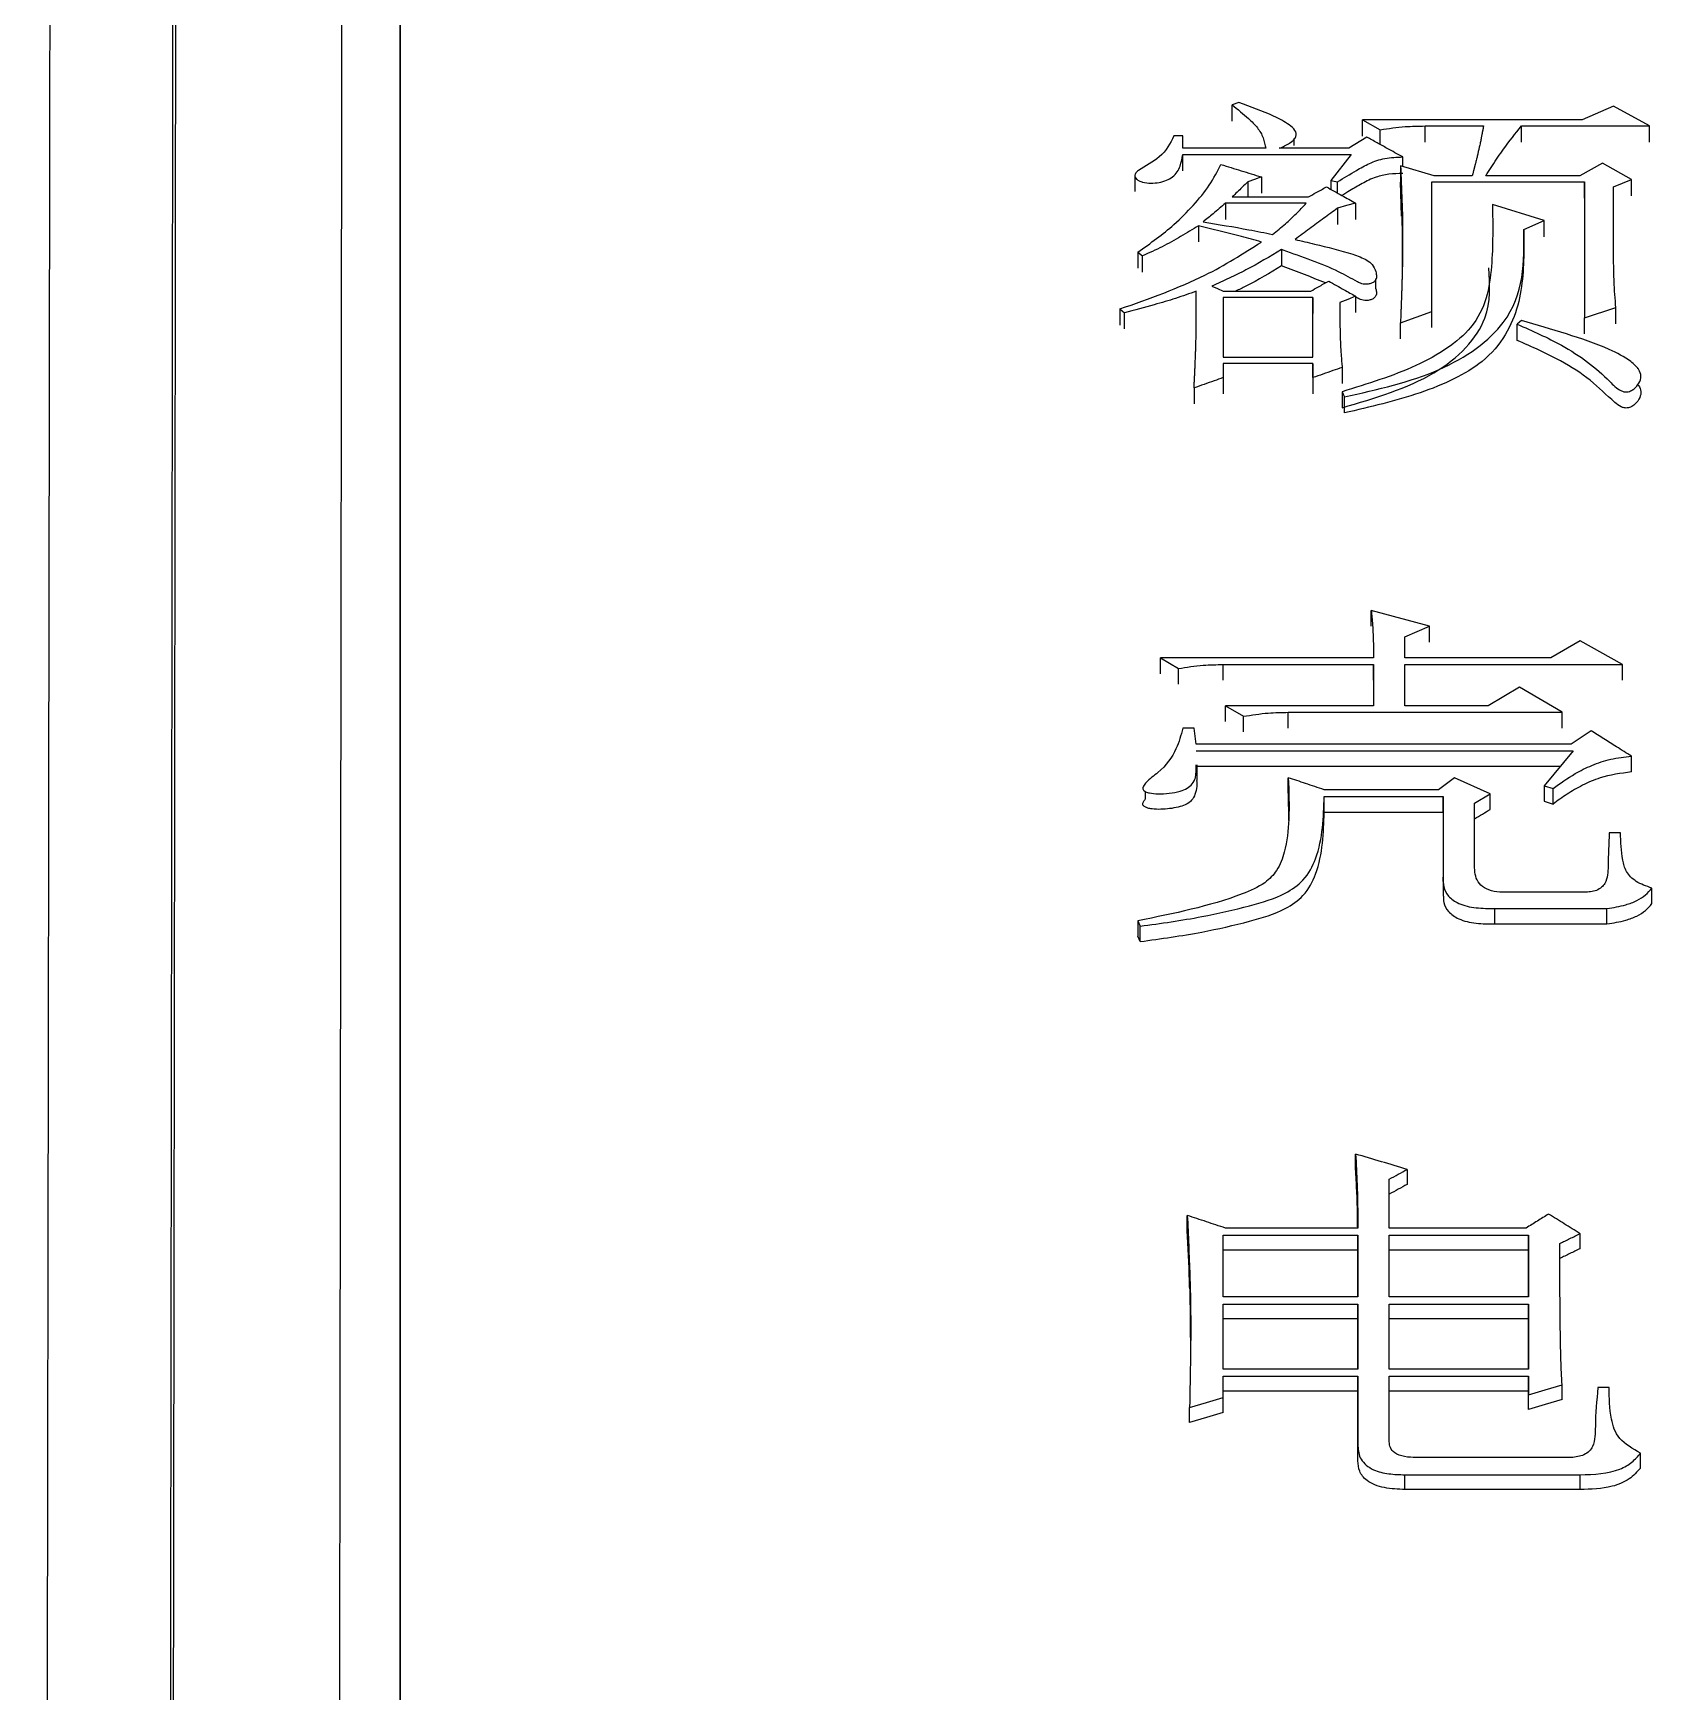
# Model space of a CAD drawing. Header units: millimetres. Extents: x 2278 to 4715, y 679 to 2402.
# Drawn here: x 2821.22 to 2829.02, y 2139.98 to 2147.98 of the extents above; entities that cross this region are included whole.
import ezdxf

# ---------------------------------------------------------------- set-up
doc = ezdxf.new("R2010")
doc.units = ezdxf.units.MM

msp = doc.modelspace()

# ---------------------------------------------------------------- linework, layer by layer
at = {"color": 7, "linetype": 'Continuous', "lineweight": 25}
for p, q in [((2827.0315, 2147.6483), (2826.9991, 2147.6364)), ((2826.9991, 2147.5576), (2826.9991, 2147.6364)), ((2828.838, 2147.6305), (2828.6866, 2147.5649)), ((2829.0111, 2147.535), (2828.838, 2147.6305)), ((2827.2975, 2147.5177), (2827.2975, 2147.5196)), ((2827.6265, 2147.5649), (2827.713, 2147.5171)), ((2828.6866, 2147.5649), (2827.6265, 2147.5649)), ((2827.6265, 2147.4861), (2827.6265, 2147.5649)), ((2827.713, 2147.4454), (2827.713, 2147.5171)), ((2827.9293, 2147.5351), (2828.2106, 2147.5351)), ((2827.9293, 2147.4563), (2827.9293, 2147.5351)), ((2828.3945, 2147.5351), (2829.0111, 2147.535)), ((2829.0111, 2147.4563), (2829.0111, 2147.535)), ((2826.7611, 2147.4873), (2826.7178, 2147.4873)), ((2826.7611, 2147.4274), (2826.7611, 2147.4873)), ((2827.2975, 2147.4404), (2827.2975, 2147.4753)), ((2827.6481, 2147.4813), (2827.5616, 2147.4274)), ((2827.1613, 2147.4274), (2826.7611, 2147.4274)), ((2826.7611, 2147.3189), (2826.7611, 2147.3975)), ((2827.5616, 2147.4274), (2827.2262, 2147.4274)), ((2827.5724, 2147.3975), (2827.475, 2147.2714)), ((2827.8212, 2147.3403), (2827.8212, 2147.3855)), ((2828.7839, 2147.3555), (2828.6757, 2147.2954)), ((2828.9245, 2147.2774), (2828.7839, 2147.3555)), ((2826.5301, 2147.2976), (2826.5301, 2147.2186)), ((2827.1397, 2147.2894), (2827.1397, 2147.211)), ((2827.475, 2147.2714), (2827.475, 2147.2293)), ((2827.475, 2147.2714), (2827.5075, 2147.2654)), ((2827.8104, 2147.3435), (2827.8104, 2147.2645)), ((2827.9726, 2147.2954), (2827.8104, 2147.3435)), ((2828.1565, 2147.2954), (2827.9726, 2147.2954)), ((2828.6757, 2147.2954), (2828.2214, 2147.2954)), ((2828.838, 2147.2413), (2828.9245, 2147.2774)), ((2828.9245, 2147.1989), (2828.9245, 2147.2774)), ((2826.9991, 2147.1931), (2827.3668, 2147.1931)), ((2827.0748, 2147.2654), (2827.0748, 2147.1931)), ((2827.8157, 2147.0996), (2827.8104, 2147.2645)), ((2827.9618, 2147.2654), (2828.6974, 2147.2654)), ((2827.9618, 2146.6406), (2827.9618, 2147.2654)), ((2828.6974, 2147.2654), (2828.6974, 2146.61)), ((2828.6974, 2147.1869), (2828.6974, 2147.2654)), ((2828.838, 2146.8723), (2828.838, 2147.2413)), ((2827.356, 2147.163), (2826.9666, 2147.163)), ((2826.9666, 2147.163), (2826.9666, 2147.0847)), ((2827.5075, 2147.1388), (2827.5075, 2147.0605)), ((2827.594, 2147.163), (2827.594, 2147.0847)), ((2828.5027, 2147.0784), (2828.2539, 2147.1569)), ((2826.8368, 2147.0542), (2826.8368, 2146.9761)), ((2828.4053, 2147.0361), (2828.5027, 2147.0784)), ((2828.4053, 2147.0361), (2828.4053, 2146.9579)), ((2828.5027, 2147.0002), (2828.5027, 2147.0784)), ((2826.5447, 2146.927), (2826.5664, 2146.9088)), ((2826.5664, 2146.8308), (2826.5664, 2146.9088)), ((2827.6923, 2146.7498), (2827.6923, 2146.7977)), ((2826.9558, 2146.7383), (2827.3777, 2146.7383)), ((2827.594, 2146.7139), (2827.594, 2146.6361)), ((2826.4582, 2146.6529), (2826.4798, 2146.6345)), ((2826.4582, 2146.6529), (2826.4582, 2146.5748)), ((2826.4798, 2146.5568), (2826.4798, 2146.6345)), ((2826.826, 2146.647), (2826.826, 2146.6601)), ((2826.9558, 2146.7078), (2826.9558, 2146.4198)), ((2827.3885, 2146.7078), (2826.9558, 2146.7078)), ((2827.3885, 2146.4198), (2827.3885, 2146.7078)), ((2827.3885, 2146.7078), (2827.3885, 2146.63)), ((2827.3885, 2146.4198), (2827.3885, 2146.6296)), ((2827.8104, 2146.5855), (2827.9618, 2146.6406)), ((2827.9618, 2146.5629), (2827.9618, 2146.6406)), ((2828.6974, 2146.61), (2828.8488, 2146.6589)), ((2828.8488, 2146.5812), (2828.8488, 2146.6589)), ((2827.8104, 2146.5079), (2827.8104, 2146.5855)), ((2828.3728, 2146.5013), (2828.3728, 2146.5793)), ((2828.6974, 2146.5323), (2828.6974, 2146.61)), ((2826.9558, 2146.4198), (2827.3885, 2146.4198)), ((2827.3885, 2146.389), (2826.9558, 2146.389)), ((2826.9558, 2146.389), (2826.9558, 2146.3213)), ((2826.9558, 2146.3213), (2826.9558, 2146.2439)), ((2827.3885, 2146.3213), (2827.3885, 2146.389)), ((2827.3885, 2146.389), (2827.3885, 2146.3116)), ((2827.3885, 2146.3213), (2827.3885, 2146.2439)), ((2827.5291, 2146.3706), (2827.5291, 2146.2932)), ((2828.9548, 2146.3639), (2828.9548, 2146.3661)), ((2826.8152, 2146.2719), (2826.8152, 2146.1946)), ((2827.5399, 2146.1514), (2827.5399, 2146.2286)), ((2827.951, 2145.1221), (2827.6697, 2145.1983)), ((2827.6697, 2145.1222), (2827.6697, 2145.1983)), ((2827.832, 2145.0713), (2827.951, 2145.1221)), ((2827.951, 2145.0461), (2827.951, 2145.1221)), ((2827.832, 2144.9695), (2827.832, 2145.0713)), ((2828.6758, 2145.0522), (2828.5351, 2144.9695)), ((2828.8813, 2144.9376), (2828.6758, 2145.0522)), ((2826.6529, 2144.9695), (2826.7395, 2144.9185)), ((2827.6806, 2144.9695), (2826.6529, 2144.9695)), ((2828.5351, 2144.9695), (2827.832, 2144.9695)), ((2826.7395, 2144.8427), (2826.7395, 2144.9185)), ((2826.9558, 2144.9376), (2827.6806, 2144.9376)), ((2826.9558, 2144.8617), (2826.9558, 2144.9376)), ((2827.6806, 2144.9376), (2827.6806, 2144.7394)), ((2827.6806, 2144.8618), (2827.6806, 2144.9376)), ((2827.832, 2144.9376), (2828.8813, 2144.9376)), ((2827.832, 2144.7394), (2827.832, 2144.9376)), ((2828.8813, 2144.8618), (2828.8813, 2144.9376)), ((2828.3837, 2144.829), (2828.2323, 2144.7394)), ((2828.5892, 2144.7074), (2828.3837, 2144.829)), ((2826.9666, 2144.7394), (2827.0532, 2144.6882)), ((2827.6806, 2144.7394), (2826.9666, 2144.7394)), ((2828.2323, 2144.7394), (2827.832, 2144.7394)), ((2826.8152, 2144.6304), (2826.7611, 2144.6304)), ((2826.826, 2144.5533), (2826.8152, 2144.6304)), ((2827.0532, 2144.6126), (2827.0532, 2144.6882)), ((2827.2695, 2144.6318), (2827.2695, 2144.7074)), ((2827.2695, 2144.7074), (2828.5892, 2144.7074)), ((2828.5892, 2144.6318), (2828.5892, 2144.7074)), ((2828.6325, 2144.5532), (2826.826, 2144.5533)), ((2828.7298, 2144.6175), (2828.6325, 2144.5532)), ((2826.826, 2144.5211), (2828.6433, 2144.5211)), ((2828.6433, 2144.5211), (2828.5027, 2144.3533)), ((2828.9246, 2144.42), (2828.9246, 2144.4953)), ((2828.5801, 2144.4457), (2826.826, 2144.4457)), ((2826.8306, 2144.378), (2826.8306, 2144.4537)), ((2827.2695, 2144.3169), (2827.2695, 2144.3921)), ((2828.07, 2144.3921), (2827.9943, 2144.3339)), ((2828.2431, 2144.3145), (2828.07, 2144.3921)), ((2826.5792, 2144.3637), (2826.5792, 2144.3621)), ((2826.5792, 2144.3262), (2826.5792, 2144.2881)), ((2827.2695, 2144.3169), (2827.2709, 2144.1856)), ((2827.9943, 2144.3339), (2827.4426, 2144.3339)), ((2828.1673, 2144.2692), (2828.2431, 2144.3145)), ((2828.2431, 2144.2395), (2828.2431, 2144.3145)), ((2828.5027, 2144.3533), (2828.546, 2144.3404)), ((2828.5027, 2144.3533), (2828.5027, 2144.2782)), ((2828.546, 2144.2653), (2828.546, 2144.3404)), ((2827.4426, 2144.2266), (2827.4426, 2144.3016)), ((2827.4426, 2144.3016), (2828.0159, 2144.3016)), ((2827.4432, 2144.1966), (2827.4432, 2144.2722)), ((2828.0159, 2144.3016), (2828.0159, 2143.9117)), ((2828.0159, 2144.2265), (2828.0159, 2144.3016)), ((2828.1674, 2143.9573), (2828.1673, 2144.2692)), ((2828.5027, 2144.2782), (2828.546, 2144.2653)), ((2827.4426, 2144.2266), (2828.0159, 2144.2265)), ((2828.0159, 2144.2265), (2828.0159, 2143.8371)), ((2828.8705, 2144.1265), (2828.8164, 2144.1265)), ((2828.0159, 2143.8917), (2828.0159, 2143.9117)), ((2828.0159, 2143.8947), (2828.0159, 2143.8201)), ((2828.6974, 2143.8398), (2828.3296, 2143.8398)), ((2829.0219, 2143.785), (2829.0219, 2143.8594)), ((2828.2647, 2143.7613), (2828.8056, 2143.7613)), ((2828.2647, 2143.687), (2828.2647, 2143.7613)), ((2828.8056, 2143.687), (2828.8056, 2143.7613)), ((2826.5448, 2143.7024), (2826.5556, 2143.6762)), ((2826.5556, 2143.6019), (2826.5556, 2143.6762)), ((2828.2647, 2143.687), (2828.8056, 2143.687)), ((2826.5556, 2143.6019), (2826.5448, 2143.6281)), ((2827.594, 2142.5044), (2827.594, 2142.5772)), ((2827.8428, 2142.5034), (2827.8428, 2142.4307)), ((2827.7563, 2142.2203), (2827.7563, 2142.4563)), ((2826.7828, 2142.2086), (2826.7828, 2142.2811)), ((2826.9558, 2142.1865), (2827.6049, 2142.1865)), ((2826.9558, 2141.888), (2826.9558, 2142.1865)), ((2827.6049, 2142.2203), (2826.9666, 2142.2203)), ((2827.6049, 2142.1865), (2827.6049, 2141.888)), ((2827.6049, 2142.1141), (2827.6049, 2142.1865)), ((2828.4162, 2142.2203), (2827.7563, 2142.2203)), ((2827.7563, 2142.1864), (2828.427, 2142.1864)), ((2827.7563, 2141.888), (2827.7563, 2142.1864)), ((2828.427, 2142.1864), (2828.427, 2141.888)), ((2828.427, 2142.1141), (2828.427, 2142.1864)), ((2828.6758, 2142.1209), (2828.6758, 2142.1932)), ((2827.6049, 2142.1141), (2826.9558, 2142.1142)), ((2827.6049, 2141.888), (2827.6049, 2142.1141)), ((2828.427, 2142.1141), (2827.7563, 2142.1141)), ((2828.427, 2141.888), (2828.427, 2142.1141)), ((2826.7945, 2141.9293), (2826.7983, 2141.6115)), ((2827.6049, 2141.888), (2826.9558, 2141.888)), ((2826.9558, 2141.8539), (2827.6049, 2141.8539)), ((2826.9558, 2141.5398), (2826.9558, 2141.8539)), ((2827.6049, 2141.8539), (2827.6049, 2141.5398)), ((2827.6049, 2141.7821), (2827.6049, 2141.8539)), ((2828.427, 2141.888), (2827.7563, 2141.888)), ((2827.7563, 2141.8539), (2828.427, 2141.8539)), ((2827.7563, 2141.5398), (2827.7563, 2141.8539)), ((2828.427, 2141.8539), (2828.427, 2141.5398)), ((2828.427, 2141.7821), (2828.427, 2141.8539)), ((2827.6049, 2141.7821), (2826.9558, 2141.7821)), ((2827.6049, 2141.5398), (2827.6049, 2141.7821)), ((2828.427, 2141.7821), (2827.7563, 2141.7821)), ((2828.427, 2141.5398), (2828.427, 2141.7821)), ((2827.6049, 2141.5398), (2826.9558, 2141.5398)), ((2828.427, 2141.5398), (2827.7563, 2141.5398)), ((2826.9558, 2141.5056), (2827.6049, 2141.5056)), ((2826.9558, 2141.4027), (2826.9558, 2141.5056)), ((2827.6049, 2141.4341), (2826.9558, 2141.4341)), ((2827.6049, 2141.5056), (2827.6049, 2141.1687)), ((2827.6049, 2141.4341), (2827.6049, 2141.5056)), ((2827.6049, 2141.0977), (2827.6049, 2141.4341)), ((2827.7563, 2141.5056), (2828.427, 2141.5055)), ((2827.7563, 2141.1893), (2827.7563, 2141.5056)), ((2828.427, 2141.4341), (2827.7563, 2141.4341)), ((2828.427, 2141.5055), (2828.427, 2141.4164)), ((2828.427, 2141.4341), (2828.427, 2141.5055)), ((2828.427, 2141.3451), (2828.427, 2141.4341)), ((2828.5892, 2141.393), (2828.5892, 2141.4644)), ((2828.8164, 2141.4507), (2828.7623, 2141.4507)), ((2826.7936, 2141.2833), (2826.7936, 2141.3546)), ((2826.9558, 2141.3314), (2826.9558, 2141.4027)), ((2828.427, 2141.3451), (2828.427, 2141.4164)), ((2827.6049, 2141.0977), (2827.6049, 2141.1687)), ((2828.6327, 2141.1135), (2827.8861, 2141.1135)), ((2828.9679, 2141.0632), (2828.9679, 2141.1342)), ((2827.832, 2140.9597), (2827.832, 2141.0305)), ((2827.832, 2141.0305), (2828.6758, 2141.0305)), ((2828.6758, 2140.9597), (2828.6758, 2141.0305)), ((2828.6758, 2140.9597), (2827.832, 2140.9597))]:
    msp.add_line(p, q, dxfattribs=at)
at = {"color": 7, "linetype": 'Continuous', "lineweight": 25, "flags": 128}
for points in [[(2828.3945, 2147.4563), (2828.3945, 2147.4834), (2828.3945, 2147.5092), (2828.3945, 2147.5351)], [(2826.7611, 2147.3975), (2827.1667, 2147.3975), (2827.5724, 2147.3975)], [(2827.1397, 2147.2894), (2827.1072, 2147.2774), (2827.0748, 2147.2654)], [(2827.594, 2147.163), (2827.5507, 2147.1509), (2827.5075, 2147.1388)], [(2826.5447, 2146.927), (2826.5447, 2146.8984), (2826.5447, 2146.8735), (2826.5447, 2146.849)], [(2827.2371, 2146.9392), (2827.2371, 2146.9162), (2827.2371, 2146.8933), (2827.2371, 2146.8607)], [(2826.9017, 2146.7627), (2826.9287, 2146.7505), (2826.9558, 2146.7383)], [(2827.594, 2146.7139), (2827.5562, 2146.6987), (2827.5183, 2146.6834)], [(2828.3944, 2146.5977), (2828.3836, 2146.5885), (2828.3728, 2146.5794)], [(2827.5291, 2146.2534), (2827.5291, 2146.2218), (2827.5291, 2146.1988), (2827.5291, 2146.1761)], [(2826.6529, 2144.8936), (2826.6529, 2144.9125), (2826.6529, 2144.9315), (2826.6529, 2144.9695)], [(2826.9666, 2144.6639), (2826.9666, 2144.6827), (2826.9666, 2144.7016), (2826.9666, 2144.7394)], [(2826.5448, 2143.7024), (2826.5448, 2143.6718), (2826.5448, 2143.6499), (2826.5448, 2143.6281)], [(2828.427, 2141.4164), (2828.5081, 2141.4404), (2828.5892, 2141.4644)], [(2826.7936, 2141.3546), (2826.8747, 2141.3786), (2826.9558, 2141.4027)], [(2828.5892, 2141.393), (2828.5081, 2141.3691), (2828.427, 2141.3451)], [(2826.9558, 2141.3314), (2826.8747, 2141.3074), (2826.7936, 2141.2833)]]:
    msp.add_lwpolyline(points, dxfattribs=at)
at = {"color": 7, "linetype": 'Continuous', "lineweight": 25}
for points, knots in [([(2822.9873, 2162.4593), (2822.9874, 2162.3552), (2822.9874, 2161.8345), (2822.9875, 2160.4676), (2822.9875, 2158.3077), (2822.9876, 2155.6893), (2822.9876, 2153.2267), (2822.9877, 2149.7189), (2822.9877, 2146.576), (2822.9877, 2142.2609), (2822.9878, 2137.5738), (2822.9878, 2132.4416), (2822.9878, 2127.0181), (2822.9879, 2122.4594), (2822.988, 2116.5369), (2822.988, 2111.6311), (2822.9881, 2104.9522), (2822.9882, 2100.6594), (2822.9883, 2097.6583)], [0, 0, 0, 0, 0.020124, 0.100733, 0.181328, 0.221587, 0.302184, 0.342442, 0.423039, 0.463298, 0.543894, 0.624491, 0.664749, 0.745346, 0.785604, 0.8662, 0.906458, 1, 1, 1, 1]), ([(2822.9878, 2131.3693), (2822.9878, 2132.554), (2822.9878, 2134.8075), (2822.9877, 2138.8478), (2822.9877, 2142.5553), (2822.9877, 2146.79), (2822.9876, 2149.8639), (2822.9876, 2153.2761), (2822.9875, 2156.2536), (2822.9875, 2158.597), (2822.9874, 2160.5374), (2822.9874, 2161.2712), (2822.9873, 2161.768)], [0, 0, 0, 0, 0.072858, 0.13859, 0.270184, 0.335916, 0.467513, 0.533245, 0.664841, 0.796434, 0.862166, 1, 1, 1, 1]), ([(2821.3187, 2161.5112), (2821.3188, 2161.5395), (2821.3191, 2161.628), (2821.3178, 2160.6417), (2821.3149, 2158.6288), (2821.3102, 2155.5661), (2821.305, 2152.1778), (2821.2999, 2148.8404), (2821.2953, 2145.7708), (2821.2897, 2142.1274), (2821.2832, 2137.8566), (2821.2759, 2133.2109), (2821.2682, 2128.2641), (2821.26, 2123.0938), (2821.251, 2117.4094), (2821.2411, 2111.2124), (2821.2304, 2104.5286), (2821.2229, 2099.8379), (2821.219, 2097.4438)], [0, 0, 0, 0, 0.039342, 0.122943, 0.206183, 0.289063, 0.371582, 0.416612, 0.465601, 0.518547, 0.575452, 0.636313, 0.690059, 0.746552, 0.805793, 0.867782, 0.932518, 1, 1, 1, 1]), ([(2821.824, 2097.3083), (2821.8286, 2100.6075), (2821.8377, 2107.206), (2821.8506, 2116.6361), (2821.8627, 2125.5167), (2821.8736, 2133.6743), (2821.8834, 2140.9748), (2821.8917, 2147.292), (2821.8984, 2152.5163), (2821.9034, 2156.5645), (2821.9062, 2158.9684), (2821.9076, 2160.2819), (2821.9078, 2160.6034), (2821.9079, 2160.7642)], [0, 0, 0, 0, 0.0981345, 0.196269, 0.2944034, 0.3925379, 0.4906723, 0.5888066, 0.686941, 0.7850753, 0.8832097, 0.9416048, 1, 1, 1, 1]), ([(2821.838, 2097.2596), (2821.8413, 2099.6452), (2821.8478, 2104.3518), (2821.857, 2111.1011), (2821.8657, 2117.4437), (2821.8737, 2123.3388), (2821.8811, 2128.7694), (2821.8888, 2134.5024), (2821.8964, 2140.2711), (2821.9037, 2145.7514), (2821.9094, 2150.2185), (2821.9139, 2153.7413), (2821.9172, 2156.4044), (2821.9194, 2158.3037), (2821.9207, 2159.5347), (2821.9212, 2160.0495), (2821.9212, 2160.1994), (2821.9212, 2160.2242)], [0, 0, 0, 0, 0.07139, 0.140843, 0.208359, 0.273937, 0.337578, 0.399281, 0.488173, 0.572709, 0.652888, 0.72871, 0.800173, 0.867277, 0.930021, 0.988406, 1, 1, 1, 1]), ([(2822.7193, 2159.4412), (2822.7193, 2159.3483), (2822.7192, 2159.1784), (2822.7188, 2158.7308), (2822.7182, 2158.1903), (2822.7175, 2157.5144), (2822.7166, 2156.7068), (2822.7155, 2155.7668), (2822.7142, 2154.6952), (2822.7121, 2152.9857), (2822.7087, 2150.2995), (2822.7035, 2146.1497), (2822.6968, 2140.9334), (2822.6895, 2135.3265), (2822.6819, 2129.6493), (2822.6744, 2124.1822), (2822.6662, 2118.1693), (2822.6572, 2111.6217), (2822.6474, 2104.5789), (2822.6406, 2099.6365), (2822.6371, 2097.1225)], [0, 0, 0, 0, 0.037781, 0.069081, 0.100468, 0.131943, 0.163506, 0.195157, 0.226895, 0.258722, 0.330934, 0.408983, 0.49287, 0.582593, 0.645672, 0.711347, 0.779618, 0.850484, 0.923944, 1, 1, 1, 1]), ([(2826.9991, 2147.6364), (2827.0256, 2147.6149), (2827.069, 2147.5794), (2827.1236, 2147.5275), (2827.1505, 2147.4782), (2827.1577, 2147.4443), (2827.1613, 2147.4274)], [0, 0, 0, 0, 0.34464, 0.565757, 0.783533, 1, 1, 1, 1]), ([(2827.2262, 2147.4274), (2827.2436, 2147.435), (2827.2776, 2147.4498), (2827.3121, 2147.4811), (2827.305, 2147.5156), (2827.2645, 2147.5491), (2827.1757, 2147.5965), (2827.0888, 2147.6277), (2827.0315, 2147.6483)], [0, 0, 0, 0, 0.121652, 0.238643, 0.329835, 0.425879, 0.621221, 1, 1, 1, 1]), ([(2827.713, 2147.5171), (2827.7528, 2147.5231), (2827.8239, 2147.5337), (2827.8971, 2147.5346), (2827.9293, 2147.5351)], [0, 0, 0, 0, 0.558835, 1, 1, 1, 1]), ([(2828.2106, 2147.5351), (2828.2103, 2147.5333), (2828.2096, 2147.5298), (2828.2088, 2147.5254), (2828.208, 2147.521), (2828.2073, 2147.5175), (2828.2067, 2147.514), (2828.206, 2147.5105), (2828.2053, 2147.507), (2828.2045, 2147.5026), (2828.2038, 2147.4991), (2828.203, 2147.4947), (2828.2021, 2147.4903), (2828.2011, 2147.4851), (2828.2001, 2147.4798), (2828.199, 2147.4745), (2828.198, 2147.4693), (2828.1959, 2147.4588), (2828.1911, 2147.4359), (2828.1859, 2147.4132), (2828.1818, 2147.3956), (2828.1801, 2147.3886), (2828.1784, 2147.3816), (2828.1762, 2147.3728), (2828.1745, 2147.3658), (2828.1728, 2147.3588), (2828.1714, 2147.3536), (2828.1703, 2147.3492), (2828.1692, 2147.3448), (2828.1683, 2147.3413), (2828.1674, 2147.3378), (2828.1665, 2147.3343), (2828.1656, 2147.3308), (2828.1645, 2147.3264), (2828.1636, 2147.3229), (2828.1625, 2147.3185), (2828.1616, 2147.315), (2828.1607, 2147.3115), (2828.1598, 2147.308), (2828.1589, 2147.3045), (2828.1577, 2147.3), (2828.157, 2147.2973), (2828.1565, 2147.2954)], [0, 0, 0, 0, 0.0219516, 0.0439031, 0.0548788, 0.0768302, 0.0878059, 0.0987817, 0.1207331, 0.1317088, 0.1536602, 0.164636, 0.1865874, 0.2085388, 0.2304903, 0.2524417, 0.2743931, 0.2963446, 0.3841508, 0.5597666, 0.581718, 0.6036694, 0.6475723, 0.6695238, 0.7134267, 0.7353781, 0.7573295, 0.779281, 0.7902567, 0.8122081, 0.8231838, 0.8341595, 0.856111, 0.8670867, 0.8890381, 0.9000138, 0.9219653, 0.932941, 0.9439167, 0.9658681, 0.9768438, 1, 1, 1, 1]), ([(2828.2214, 2147.2954), (2828.2386, 2147.3219), (2828.258, 2147.3516), (2828.2868, 2147.3944), (2828.3238, 2147.4488), (2828.3643, 2147.4983), (2828.3945, 2147.5351)], [0, 0, 0, 0, 0.3251759, 0.3658227, 0.5284141, 1, 1, 1, 1]), ([(2826.7178, 2147.4873), (2826.7, 2147.4509), (2826.6679, 2147.3852), (2826.5715, 2147.3402), (2826.53, 2147.3067), (2826.5292, 2147.2908), (2826.5375, 2147.2787), (2826.5501, 2147.2697), (2826.5733, 2147.2617), (2826.607, 2147.2581), (2826.647, 2147.2616), (2826.6828, 2147.2722), (2826.726, 2147.2959), (2826.7514, 2147.3413), (2826.7578, 2147.3788), (2826.7611, 2147.3975)], [0, 0, 0, 0, 0.230957, 0.41792, 0.453924, 0.487897, 0.511171, 0.535166, 0.56028, 0.61217, 0.662892, 0.713404, 0.762519, 0.88154, 1, 1, 1, 1]), ([(2827.8212, 2147.3855), (2827.7962, 2147.3993), (2827.7549, 2147.4222), (2827.6972, 2147.4541), (2827.6645, 2147.4722), (2827.6481, 2147.4813)], [0, 0, 0, 0, 0.432628, 0.7163138, 1, 1, 1, 1]), ([(2826.5447, 2146.927), (2826.6053, 2146.97), (2826.7045, 2147.0406), (2826.8125, 2147.1514), (2826.8928, 2147.2475), (2826.9276, 2147.3156), (2826.945, 2147.3495)], [0, 0, 0, 0, 0.34436, 0.564684, 0.783385, 1, 1, 1, 1]), ([(2826.945, 2147.3495), (2826.9774, 2147.3395), (2827.0423, 2147.3195), (2827.1072, 2147.2994), (2827.1397, 2147.2894)], [0, 0, 0, 0, 0.5, 1, 1, 1, 1]), ([(2827.5075, 2147.2654), (2827.5374, 2147.284), (2827.5867, 2147.3147), (2827.6587, 2147.3558), (2827.7345, 2147.3821), (2827.792, 2147.3843), (2827.8212, 2147.3855)], [0, 0, 0, 0, 0.334385, 0.552202, 0.773272, 1, 1, 1, 1]), ([(2827.8212, 2147.3064), (2827.7988, 2147.3056), (2827.7544, 2147.3041), (2827.685, 2147.2887), (2827.6253, 2147.2576), (2827.5721, 2147.2271), (2827.5407, 2147.2073), (2827.5284, 2147.1995)], [0, 0, 0, 0, 0.1903016, 0.3781509, 0.6155761, 0.850553, 1, 1, 1, 1]), ([(2827.8104, 2147.3435), (2827.8129, 2147.2872), (2827.8181, 2147.1747), (2827.8209, 2147.0473), (2827.8208, 2146.9746), (2827.8207, 2146.9569), (2827.8207, 2146.9515), (2827.8206, 2146.9462), (2827.8206, 2146.9409), (2827.8206, 2146.9356), (2827.8205, 2146.9285), (2827.8204, 2146.9214), (2827.8203, 2146.9143), (2827.8202, 2146.9089), (2827.8202, 2146.9036), (2827.8201, 2146.8983), (2827.82, 2146.8929), (2827.8199, 2146.8876), (2827.8198, 2146.8805), (2827.8196, 2146.8734), (2827.8195, 2146.8663), (2827.8194, 2146.8609), (2827.8193, 2146.8556), (2827.8192, 2146.8502), (2827.819, 2146.8449), (2827.8189, 2146.8396), (2827.8188, 2146.8342), (2827.8186, 2146.8289), (2827.8185, 2146.8218), (2827.8183, 2146.8146), (2827.8181, 2146.8075), (2827.8179, 2146.8022), (2827.8178, 2146.7968), (2827.8176, 2146.7915), (2827.8175, 2146.7861), (2827.8173, 2146.7808), (2827.8171, 2146.7736), (2827.8169, 2146.7665), (2827.8167, 2146.7594), (2827.8165, 2146.754), (2827.8163, 2146.7487), (2827.8162, 2146.7433), (2827.816, 2146.738), (2827.8158, 2146.7326), (2827.8156, 2146.7272), (2827.8154, 2146.7219), (2827.8152, 2146.7148), (2827.8149, 2146.7076), (2827.8147, 2146.7005), (2827.8145, 2146.6951), (2827.8143, 2146.6897), (2827.8141, 2146.6844), (2827.8139, 2146.679), (2827.8137, 2146.6737), (2827.8134, 2146.6665), (2827.8132, 2146.6594), (2827.8129, 2146.6522), (2827.8127, 2146.6468), (2827.8125, 2146.6415), (2827.8123, 2146.6361), (2827.8121, 2146.6307), (2827.8119, 2146.6254), (2827.8117, 2146.62), (2827.8114, 2146.6128), (2827.8111, 2146.6057), (2827.8109, 2146.5985), (2827.8106, 2146.5924), (2827.8105, 2146.5881), (2827.8104, 2146.5855)], [0, 0, 0, 0, 0.2246902, 0.4493888, 0.5055613, 0.5125828, 0.5196044, 0.5266259, 0.5336475, 0.540669, 0.5476905, 0.5617336, 0.5687552, 0.5757767, 0.5827982, 0.5898198, 0.5968413, 0.6038628, 0.6108844, 0.6249275, 0.631949, 0.6389705, 0.6459921, 0.6530136, 0.6600352, 0.6670567, 0.6740782, 0.6810998, 0.6881213, 0.7021644, 0.7091859, 0.7162075, 0.723229, 0.7302506, 0.7372721, 0.7442936, 0.7513152, 0.7653583, 0.7723798, 0.7794013, 0.7864229, 0.7934444, 0.800466, 0.8074875, 0.814509, 0.8215306, 0.8285521, 0.8425952, 0.8496167, 0.8566383, 0.8636598, 0.8706814, 0.8777029, 0.8847244, 0.891746, 0.9057891, 0.9128106, 0.9198321, 0.9268537, 0.9338752, 0.9408967, 0.9479183, 0.9549398, 0.9619614, 0.9760044, 0.983026, 0.9900475, 1, 1, 1, 1]), ([(2827.0748, 2147.2654), (2827.0657, 2147.2567), (2827.0485, 2147.2403), (2827.0232, 2147.2162), (2827.0071, 2147.2008), (2826.9991, 2147.1931)], [0, 0, 0, 0, 0.361282, 0.680641, 1, 1, 1, 1]), ([(2827.3668, 2147.1931), (2827.3793, 2147.2001), (2827.4, 2147.2116), (2827.4288, 2147.2276), (2827.4452, 2147.2368), (2827.4534, 2147.2413)], [0, 0, 0, 0, 0.432649, 0.716324, 1, 1, 1, 1]), ([(2827.4534, 2147.2413), (2827.4659, 2147.2344), (2827.4908, 2147.2205), (2827.5377, 2147.1944), (2827.5721, 2147.1752), (2827.594, 2147.163)], [0, 0, 0, 0, 0.266242, 0.532485, 1, 1, 1, 1]), ([(2827.5075, 2147.2112), (2827.5075, 2147.212), (2827.5075, 2147.2215), (2827.5075, 2147.2395), (2827.5075, 2147.2568), (2827.5075, 2147.2654)], [0, 0, 0, 0, 0.046124, 0.523062, 1, 1, 1, 1]), ([(2826.9666, 2147.163), (2826.9568, 2147.1544), (2826.9371, 2147.1371), (2826.9015, 2147.1068), (2826.8747, 2147.0854), (2826.8584, 2147.0724)], [0, 0, 0, 0, 0.2809208, 0.5618542, 1, 1, 1, 1]), ([(2827.1938, 2147.0119), (2827.2146, 2147.0287), (2827.2548, 2147.0612), (2827.3088, 2147.1117), (2827.3403, 2147.1459), (2827.356, 2147.163)], [0, 0, 0, 0, 0.349925, 0.674457, 1, 1, 1, 1]), ([(2827.5075, 2147.1388), (2827.4852, 2147.1225), (2827.4398, 2147.0892), (2827.3713, 2147.0387), (2827.3251, 2147.0047), (2827.3019, 2146.9876)], [0, 0, 0, 0, 0.32488, 0.66244, 1, 1, 1, 1]), ([(2828.2539, 2147.1569), (2828.2554, 2147.0581), (2828.2586, 2146.8607), (2828.2067, 2146.5668), (2827.8914, 2146.3651), (2827.6515, 2146.2911), (2827.5291, 2146.2534)], [0, 0, 0, 0, 0.273656, 0.546764, 0.768873, 1, 1, 1, 1]), ([(2826.8368, 2147.0542), (2826.8082, 2147.0365), (2826.7517, 2147.0016), (2826.6632, 2146.9516), (2826.5987, 2146.9231), (2826.5664, 2146.9088)], [0, 0, 0, 0, 0.338451, 0.66812, 1, 1, 1, 1]), ([(2827.1397, 2146.9755), (2827.1076, 2146.9843), (2827.0414, 2147.0024), (2826.9405, 2147.0287), (2826.8714, 2147.0457), (2826.8368, 2147.0542)], [0, 0, 0, 0, 0.320379, 0.660141, 1, 1, 1, 1]), ([(2826.8584, 2147.0724), (2826.9325, 2147.0604), (2827.0452, 2147.0422), (2827.1558, 2147.0196), (2827.1938, 2147.0119)], [0, 0, 0, 0, 0.65698, 1, 1, 1, 1]), ([(2827.5399, 2146.2286), (2827.6993, 2146.2642), (2828.0097, 2146.3334), (2828.4096, 2146.6216), (2828.4069, 2146.8799), (2828.4053, 2147.0361)], [0, 0, 0, 0, 0.294377, 0.5735664, 1, 1, 1, 1]), ([(2827.8164, 2147.1018), (2827.8176, 2147.0504), (2827.8195, 2146.9755), (2827.8188, 2146.8637), (2827.8179, 2146.8075), (2827.8169, 2146.768), (2827.8167, 2146.7591), (2827.8165, 2146.755)], [0, 0, 0, 0, 0.473463, 0.690195, 0.834332, 0.924078, 1, 1, 1, 1]), ([(2826.4582, 2146.6529), (2826.5999, 2146.7029), (2826.8511, 2146.7917), (2827.0521, 2146.9197), (2827.1397, 2146.9755)], [0, 0, 0, 0, 0.56421, 1, 1, 1, 1]), ([(2827.3019, 2146.9876), (2827.3333, 2146.9804), (2827.4274, 2146.9588), (2827.5455, 2146.9293), (2827.6404, 2146.8954), (2827.6791, 2146.8654), (2827.6903, 2146.8371), (2827.696, 2146.8124), (2827.6933, 2146.7958), (2827.6848, 2146.7843), (2827.6717, 2146.7764), (2827.6556, 2146.7717), (2827.6386, 2146.7709), (2827.6198, 2146.7745), (2827.5782, 2146.796), (2827.4665, 2146.8609), (2827.3325, 2146.9034), (2827.2399, 2146.9381), (2827.2371, 2146.9392)], [0, 0, 0, 0, 0.09118, 0.273688, 0.348082, 0.385671, 0.439079, 0.473308, 0.494951, 0.511315, 0.527714, 0.54364, 0.558961, 0.57304, 0.596062, 0.704689, 0.991099, 1, 1, 1, 1]), ([(2828.4053, 2146.9575), (2828.4036, 2146.8619), (2828.4002, 2146.6705), (2828.2557, 2146.3965), (2827.9074, 2146.2362), (2827.6637, 2146.1798), (2827.5399, 2146.1511)], [0, 0, 0, 0, 0.2714121, 0.5437348, 0.768302, 1, 1, 1, 1]), ([(2827.2371, 2146.9392), (2827.1808, 2146.9055), (2827.0999, 2146.8571), (2826.9846, 2146.8007), (2826.9293, 2146.7754), (2826.9017, 2146.7627)], [0, 0, 0, 0, 0.5323403, 0.7660465, 1, 1, 1, 1]), ([(2828.8488, 2146.6589), (2828.847, 2146.6801), (2828.8432, 2146.7225), (2828.8393, 2146.7936), (2828.8385, 2146.8435), (2828.838, 2146.8723)], [0, 0, 0, 0, 0.29749, 0.594994, 1, 1, 1, 1]), ([(2827.2371, 2146.8607), (2827.1812, 2146.8267), (2827.1105, 2146.7838), (2827.0322, 2146.7462), (2827.0158, 2146.7383)], [0, 0, 0, 0, 0.790335, 1, 1, 1, 1]), ([(2827.4485, 2146.7783), (2827.3813, 2146.8051), (2827.3112, 2146.833), (2827.2399, 2146.8596), (2827.2371, 2146.8607)], [0, 0, 0, 0, 0.960262, 1, 1, 1, 1]), ([(2827.5291, 2146.1758), (2827.6875, 2146.2229), (2827.9948, 2146.3144), (2828.2526, 2146.5861), (2828.2411, 2146.7694), (2828.236, 2146.8511)], [0, 0, 0, 0, 0.37073, 0.719298, 1, 1, 1, 1]), ([(2826.826, 2146.7383), (2826.793, 2146.7265), (2826.7271, 2146.7029), (2826.6109, 2146.669), (2826.5279, 2146.6471), (2826.4798, 2146.6345)], [0, 0, 0, 0, 0.2966073, 0.5932554, 1, 1, 1, 1]), ([(2826.8152, 2146.2719), (2826.8155, 2146.2787), (2826.8162, 2146.2923), (2826.817, 2146.3094), (2826.8177, 2146.323), (2826.8182, 2146.3332), (2826.8186, 2146.3417), (2826.819, 2146.3502), (2826.8195, 2146.3621), (2826.8203, 2146.3791), (2826.821, 2146.3961), (2826.8217, 2146.4131), (2826.8223, 2146.4266), (2826.8229, 2146.4436), (2826.8233, 2146.4572), (2826.8238, 2146.4741), (2826.8242, 2146.4877), (2826.8245, 2146.5013), (2826.8248, 2146.5148), (2826.8251, 2146.5284), (2826.8253, 2146.5453), (2826.8255, 2146.5571), (2826.8256, 2146.569), (2826.8257, 2146.5758), (2826.8258, 2146.5842), (2826.8258, 2146.591), (2826.8259, 2146.5977), (2826.8259, 2146.6045), (2826.826, 2146.6113), (2826.826, 2146.6197), (2826.826, 2146.6265), (2826.826, 2146.6349), (2826.8261, 2146.6417), (2826.8261, 2146.6501), (2826.8261, 2146.6569), (2826.8261, 2146.6636), (2826.8261, 2146.6704), (2826.8261, 2146.6771), (2826.8261, 2146.6855), (2826.8261, 2146.6923), (2826.8261, 2146.7007), (2826.826, 2146.7066), (2826.826, 2146.7117), (2826.826, 2146.715), (2826.826, 2146.7184), (2826.826, 2146.7226), (2826.826, 2146.726), (2826.826, 2146.73), (2826.826, 2146.7339), (2826.826, 2146.7368), (2826.826, 2146.7383)], [0, 0, 0, 0, 0.043584, 0.087168, 0.10896, 0.130753, 0.152545, 0.163441, 0.185233, 0.228817, 0.272401, 0.294193, 0.337777, 0.35957, 0.403154, 0.424946, 0.46853, 0.490322, 0.512114, 0.555698, 0.577491, 0.621075, 0.631971, 0.653763, 0.664659, 0.686451, 0.697347, 0.708243, 0.730035, 0.740931, 0.762723, 0.773619, 0.795412, 0.806308, 0.8281, 0.838996, 0.849892, 0.871684, 0.88258, 0.904372, 0.915268, 0.93706, 0.942508, 0.947956, 0.958852, 0.9643, 0.975196, 0.980644, 0.990322, 1, 1, 1, 1]), ([(2827.3777, 2146.7383), (2827.3901, 2146.7454), (2827.4108, 2146.757), (2827.4397, 2146.7733), (2827.456, 2146.7825), (2827.4642, 2146.7871)], [0, 0, 0, 0, 0.432649, 0.716324, 1, 1, 1, 1]), ([(2827.4642, 2146.7871), (2827.4767, 2146.7801), (2827.5016, 2146.766), (2827.5449, 2146.7416), (2827.5757, 2146.7243), (2827.594, 2146.7139)], [0, 0, 0, 0, 0.2884292, 0.5768584, 1, 1, 1, 1]), ([(2827.6917, 2146.7494), (2827.6932, 2146.7433), (2827.696, 2146.7324), (2827.6933, 2146.7175), (2827.6848, 2146.706), (2827.6718, 2146.6981), (2827.6556, 2146.6934), (2827.6387, 2146.6926), (2827.6199, 2146.6962), (2827.6062, 2146.7032), (2827.5969, 2146.7082), (2827.594, 2146.7098)], [0, 0, 0, 0, 0.167841, 0.302239, 0.404481, 0.506937, 0.606485, 0.702394, 0.790586, 0.934492, 1, 1, 1, 1]), ([(2827.5183, 2146.6834), (2827.5182, 2146.6488), (2827.5181, 2146.612), (2827.5186, 2146.573), (2827.5187, 2146.5665), (2827.5188, 2146.56), (2827.5189, 2146.5535), (2827.519, 2146.5481), (2827.5191, 2146.5427), (2827.5192, 2146.5384), (2827.5193, 2146.5329), (2827.5195, 2146.5275), (2827.5197, 2146.5188), (2827.52, 2146.5102), (2827.5203, 2146.5015), (2827.5205, 2146.495), (2827.5208, 2146.4885), (2827.5212, 2146.4798), (2827.5216, 2146.4722), (2827.522, 2146.4646), (2827.5222, 2146.4602), (2827.5225, 2146.4548), (2827.5229, 2146.4494), (2827.5234, 2146.4407), (2827.524, 2146.432), (2827.5249, 2146.4211), (2827.5255, 2146.4125), (2827.5264, 2146.4016), (2827.5272, 2146.3929), (2827.5281, 2146.3818), (2827.5287, 2146.3751), (2827.5291, 2146.3706)], [0, 0, 0, 0, 0.332695, 0.353489, 0.374282, 0.395075, 0.415869, 0.436662, 0.447059, 0.467852, 0.478249, 0.499042, 0.519836, 0.561422, 0.582216, 0.603009, 0.623803, 0.644596, 0.686183, 0.69658, 0.717373, 0.72777, 0.748563, 0.769356, 0.810943, 0.831737, 0.873323, 0.894117, 0.935704, 0.956497, 1, 1, 1, 1]), ([(2828.3728, 2146.5793), (2828.4461, 2146.5469), (2828.6186, 2146.4706), (2828.774, 2146.3548), (2828.8531, 2146.2666), (2828.8858, 2146.2536), (2828.8972, 2146.2519), (2828.9087, 2146.2529), (2828.9229, 2146.2579), (2828.9429, 2146.2715), (2828.9623, 2146.2956), (2828.9732, 2146.3278), (2828.9595, 2146.365), (2828.9099, 2146.4118), (2828.7928, 2146.4729), (2828.6101, 2146.5331), (2828.4665, 2146.5761), (2828.3944, 2146.5977)], [0, 0, 0, 0, 0.163724, 0.385241, 0.440262, 0.448909, 0.455116, 0.461357, 0.469621, 0.484499, 0.514444, 0.547094, 0.577932, 0.622921, 0.7083, 0.85364, 1, 1, 1, 1]), ([(2828.954, 2146.2876), (2828.9554, 2146.2862), (2828.9648, 2146.2765), (2828.9714, 2146.255), (2828.9657, 2146.2232), (2828.9468, 2146.1971), (2828.9248, 2146.1813), (2828.9099, 2146.1757), (2828.8985, 2146.1742), (2828.886, 2146.1759), (2828.8655, 2146.184), (2828.8105, 2146.2293), (2828.731, 2146.3114), (2828.5718, 2146.4134), (2828.444, 2146.4698), (2828.3728, 2146.5013)], [0, 0, 0, 0, 0.008144, 0.056335, 0.10468, 0.166294, 0.195487, 0.207762, 0.22017, 0.230769, 0.247104, 0.294712, 0.510537, 0.727046, 1, 1, 1, 1]), ([(2826.9558, 2146.3213), (2826.9411, 2146.3161), (2826.9103, 2146.3053), (2826.8634, 2146.2888), (2826.8313, 2146.2775), (2826.8152, 2146.2719)], [0, 0, 0, 0, 0.313727, 0.656864, 1, 1, 1, 1]), ([(2827.5291, 2146.3706), (2827.5144, 2146.3654), (2827.4836, 2146.3546), (2827.4367, 2146.3382), (2827.4046, 2146.3269), (2827.3885, 2146.3213)], [0, 0, 0, 0, 0.313727, 0.656864, 1, 1, 1, 1]), ([(2827.5291, 2146.2534), (2827.5309, 2146.2492), (2827.5345, 2146.241), (2827.5381, 2146.2328), (2827.5399, 2146.2286)], [0, 0, 0, 0, 0.499988, 1, 1, 1, 1]), ([(2827.6697, 2145.1983), (2827.6719, 2145.1758), (2827.6762, 2145.1307), (2827.6797, 2145.0545), (2827.6802, 2145.0006), (2827.6806, 2144.9695)], [0, 0, 0, 0, 0.296184, 0.592391, 1, 1, 1, 1]), ([(2826.7395, 2144.9185), (2826.7792, 2144.9248), (2826.8504, 2144.9362), (2826.9235, 2144.9372), (2826.9558, 2144.9376)], [0, 0, 0, 0, 0.558835, 1, 1, 1, 1]), ([(2826.7611, 2144.6304), (2826.7521, 2144.5971), (2826.7317, 2144.5221), (2826.6676, 2144.4322), (2826.5936, 2144.3821), (2826.5728, 2144.3555), (2826.5682, 2144.3435), (2826.5685, 2144.3357), (2826.5736, 2144.329), (2826.5838, 2144.323), (2826.6062, 2144.3164), (2826.6634, 2144.3118), (2826.7282, 2144.3193), (2826.7835, 2144.3402), (2826.8102, 2144.3629), (2826.8275, 2144.4017), (2826.8258, 2144.4329), (2826.8246, 2144.4534)], [0, 0, 0, 0, 0.1701879, 0.3838773, 0.4848719, 0.5181359, 0.532323, 0.5466703, 0.5562583, 0.5687334, 0.5910321, 0.6364895, 0.7572649, 0.8007855, 0.8443041, 0.8976416, 1, 1, 1, 1]), ([(2827.0532, 2144.6882), (2827.0929, 2144.6945), (2827.1641, 2144.7059), (2827.2372, 2144.707), (2827.2695, 2144.7074)], [0, 0, 0, 0, 0.558835, 1, 1, 1, 1]), ([(2828.9246, 2144.4953), (2828.9002, 2144.5106), (2828.8556, 2144.5386), (2828.7907, 2144.5794), (2828.7501, 2144.6048), (2828.7298, 2144.6175)], [0, 0, 0, 0, 0.375031, 0.687515, 1, 1, 1, 1]), ([(2828.546, 2144.3404), (2828.5805, 2144.3651), (2828.6376, 2144.4059), (2828.7317, 2144.4531), (2828.8225, 2144.485), (2828.8904, 2144.4918), (2828.9246, 2144.4953)], [0, 0, 0, 0, 0.3332308, 0.5520954, 0.7744581, 1, 1, 1, 1]), ([(2827.2695, 2144.3921), (2827.2721, 2144.3252), (2827.2768, 2144.2056), (2827.2601, 2144.0549), (2827.2231, 2143.9499), (2827.1549, 2143.8766), (2826.9332, 2143.7804), (2826.7171, 2143.737), (2826.5448, 2143.7024)], [0, 0, 0, 0, 0.208188, 0.372019, 0.466812, 0.538301, 0.631663, 1, 1, 1, 1]), ([(2827.4426, 2144.3339), (2827.4276, 2144.339), (2827.3976, 2144.3491), (2827.3399, 2144.3685), (2827.2972, 2144.3828), (2827.2695, 2144.3921)], [0, 0, 0, 0, 0.2600044, 0.5200088, 1, 1, 1, 1]), ([(2828.9246, 2144.42), (2828.8722, 2144.413), (2828.7866, 2144.4017), (2828.6873, 2144.3563), (2828.6119, 2144.3138), (2828.5679, 2144.2814), (2828.546, 2144.2653)], [0, 0, 0, 0, 0.3464836, 0.5669547, 0.7845718, 1, 1, 1, 1]), ([(2826.8276, 2144.378), (2826.8283, 2144.3685), (2826.8298, 2144.346), (2826.8221, 2144.314), (2826.8063, 2144.2826), (2826.7764, 2144.2609), (2826.7245, 2144.2456), (2826.6695, 2144.2387), (2826.6194, 2144.2396), (2826.5937, 2144.2447), (2826.58, 2144.2498), (2826.572, 2144.2555), (2826.5682, 2144.2619), (2826.5688, 2144.2714), (2826.5725, 2144.2806), (2826.5785, 2144.286), (2826.5803, 2144.2876)], [0, 0, 0, 0, 0.095266, 0.223884, 0.321828, 0.420683, 0.505255, 0.691393, 0.784602, 0.831831, 0.866417, 0.887089, 0.907953, 0.933031, 0.980131, 1, 1, 1, 1]), ([(2826.5556, 2143.6762), (2826.6555, 2143.6899), (2826.8349, 2143.7147), (2827.0682, 2143.7685), (2827.243, 2143.8201), (2827.3559, 2143.9022), (2827.4359, 2144.0632), (2827.4397, 2144.2008), (2827.4426, 2144.3016)], [0, 0, 0, 0, 0.205, 0.367779, 0.497733, 0.583522, 0.695132, 1, 1, 1, 1]), ([(2828.1673, 2144.1942), (2828.18, 2144.2018), (2828.2052, 2144.2169), (2828.2305, 2144.2319), (2828.2431, 2144.2395)], [0, 0, 0, 0, 0.499999, 1, 1, 1, 1]), ([(2826.5556, 2143.6019), (2826.6555, 2143.6157), (2826.8349, 2143.6404), (2827.0682, 2143.6941), (2827.243, 2143.7456), (2827.3559, 2143.8277), (2827.4359, 2143.9885), (2827.4397, 2144.1259), (2827.4426, 2144.2266)], [0, 0, 0, 0, 0.205133, 0.367965, 0.498041, 0.58382, 0.695352, 1, 1, 1, 1]), ([(2828.8164, 2144.1265), (2828.8142, 2144.0734), (2828.8108, 2143.9926), (2828.8106, 2143.9009), (2828.7807, 2143.8626), (2828.7567, 2143.8482), (2828.7272, 2143.8408), (2828.7074, 2143.8402), (2828.6974, 2143.8398)], [0, 0, 0, 0, 0.492006, 0.747357, 0.812482, 0.879737, 0.939347, 1, 1, 1, 1]), ([(2829.0219, 2143.8594), (2828.9952, 2143.869), (2828.943, 2143.8877), (2828.8945, 2143.9388), (2828.8748, 2144.0201), (2828.8723, 2144.0827), (2828.8705, 2144.1265)], [0, 0, 0, 0, 0.1956589, 0.3829548, 0.5671446, 1, 1, 1, 1]), ([(2828.0159, 2143.9117), (2828.0159, 2143.8962), (2828.0159, 2143.8651), (2828.0379, 2143.819), (2828.0926, 2143.7802), (2828.1747, 2143.7616), (2828.2345, 2143.7614), (2828.2647, 2143.7613)], [0, 0, 0, 0, 0.177785, 0.356958, 0.541697, 0.768829, 1, 1, 1, 1]), ([(2828.3296, 2143.8398), (2828.3113, 2143.8397), (2828.2749, 2143.8395), (2828.2236, 2143.853), (2828.1732, 2143.8919), (2828.1698, 2143.9305), (2828.1674, 2143.9573)], [0, 0, 0, 0, 0.19814, 0.3923, 0.578456, 1, 1, 1, 1]), ([(2828.8056, 2143.7613), (2828.8366, 2143.7662), (2828.8874, 2143.7741), (2828.9499, 2143.7981), (2828.9941, 2143.8251), (2829.0127, 2143.8481), (2829.0219, 2143.8594)], [0, 0, 0, 0, 0.349141, 0.571236, 0.788179, 1, 1, 1, 1]), ([(2828.0172, 2143.8202), (2828.0174, 2143.8104), (2828.0178, 2143.7851), (2828.0381, 2143.7446), (2828.0925, 2143.7058), (2828.1748, 2143.6872), (2828.2346, 2143.6871), (2828.2647, 2143.687)], [0, 0, 0, 0, 0.120477, 0.312003, 0.509571, 0.752605, 1, 1, 1, 1]), ([(2828.8056, 2143.687), (2828.8366, 2143.6918), (2828.8873, 2143.6998), (2828.9498, 2143.7237), (2828.9941, 2143.7507), (2829.0127, 2143.7736), (2829.0219, 2143.785)], [0, 0, 0, 0, 0.349259, 0.57138, 0.788286, 1, 1, 1, 1]), ([(2827.594, 2142.5772), (2827.5968, 2142.5286), (2827.6016, 2142.4449), (2827.6041, 2142.3258), (2827.6046, 2142.2554), (2827.6049, 2142.2203)], [0, 0, 0, 0, 0.41049, 0.705225, 1, 1, 1, 1]), ([(2827.8428, 2142.5034), (2827.8014, 2142.5157), (2827.7184, 2142.5403), (2827.6355, 2142.5649), (2827.594, 2142.5772)], [0, 0, 0, 0, 0.499999, 1, 1, 1, 1]), ([(2827.604, 2142.2203), (2827.6038, 2142.2451), (2827.6034, 2142.3051), (2827.6001, 2142.3998), (2827.5961, 2142.4696), (2827.594, 2142.5044)], [0, 0, 0, 0, 0.261526, 0.630722, 1, 1, 1, 1]), ([(2827.7563, 2142.4563), (2827.7707, 2142.4641), (2827.7996, 2142.4798), (2827.8284, 2142.4955), (2827.8428, 2142.5034)], [0, 0, 0, 0, 0.500001, 1, 1, 1, 1]), ([(2827.8428, 2142.4307), (2827.8284, 2142.4228), (2827.7996, 2142.4072), (2827.7707, 2142.3915), (2827.7563, 2142.3836)], [0, 0, 0, 0, 0.499999, 1, 1, 1, 1]), ([(2826.7828, 2142.2811), (2826.785, 2142.2328), (2826.7917, 2142.0879), (2826.7998, 2141.8611), (2826.7989, 2141.6005), (2826.7953, 2141.4366), (2826.7936, 2141.3546)], [0, 0, 0, 0, 0.157705, 0.473128, 0.736533, 1, 1, 1, 1]), ([(2826.9666, 2142.2203), (2826.936, 2142.2304), (2826.8747, 2142.2507), (2826.8134, 2142.2709), (2826.7828, 2142.2811)], [0, 0, 0, 0, 0.5, 1, 1, 1, 1]), ([(2828.5243, 2142.2878), (2828.5063, 2142.2765), (2828.4703, 2142.254), (2828.4342, 2142.2315), (2828.4162, 2142.2203)], [0, 0, 0, 0, 0.499999, 1, 1, 1, 1]), ([(2828.6758, 2142.1932), (2828.6505, 2142.209), (2828.6001, 2142.2405), (2828.5496, 2142.272), (2828.5243, 2142.2878)], [0, 0, 0, 0, 0.499999, 1, 1, 1, 1]), ([(2826.7941, 2141.9273), (2826.7938, 2141.9405), (2826.7917, 2142.0347), (2826.7869, 2142.1282), (2826.7828, 2142.2086)], [0, 0, 0, 0, 0.139908, 1, 1, 1, 1]), ([(2828.5784, 2142.1458), (2828.5947, 2142.1537), (2828.6271, 2142.1695), (2828.6596, 2142.1853), (2828.6758, 2142.1932)], [0, 0, 0, 0, 0.5, 1, 1, 1, 1]), ([(2828.5892, 2141.4644), (2828.5873, 2141.5042), (2828.5851, 2141.5489), (2828.583, 2141.6134), (2828.5817, 2141.6779), (2828.5801, 2141.7571), (2828.5797, 2141.8362), (2828.5793, 2141.8855), (2828.5791, 2141.9201), (2828.579, 2141.9398), (2828.579, 2141.9521), (2828.5789, 2141.962), (2828.5789, 2141.9718), (2828.5789, 2141.9817), (2828.5788, 2141.994), (2828.5788, 2142.0038), (2828.5787, 2142.0161), (2828.5787, 2142.026), (2828.5787, 2142.0383), (2828.5786, 2142.0481), (2828.5786, 2142.058), (2828.5786, 2142.0678), (2828.5786, 2142.0776), (2828.5785, 2142.0899), (2828.5785, 2142.0985), (2828.5785, 2142.1071), (2828.5785, 2142.112), (2828.5785, 2142.1182), (2828.5785, 2142.1231), (2828.5785, 2142.128), (2828.5785, 2142.1328), (2828.5784, 2142.1388), (2828.5784, 2142.1435), (2828.5784, 2142.1458)], [0, 0, 0, 0, 0.174064, 0.195822, 0.282854, 0.456917, 0.543949, 0.63098, 0.674496, 0.696254, 0.718011, 0.72889, 0.739769, 0.761527, 0.772406, 0.794164, 0.805043, 0.826801, 0.83768, 0.859437, 0.870316, 0.881195, 0.902953, 0.913832, 0.93559, 0.941029, 0.951908, 0.957348, 0.968227, 0.973666, 0.979105, 0.989553, 1, 1, 1, 1]), ([(2828.6758, 2142.1209), (2828.6596, 2142.113), (2828.6271, 2142.0973), (2828.5947, 2142.0815), (2828.5784, 2142.0736)], [0, 0, 0, 0, 0.499998, 1, 1, 1, 1]), ([(2828.7623, 2141.4507), (2828.7564, 2141.3889), (2828.7474, 2141.2951), (2828.7505, 2141.1893), (2828.7219, 2141.1437), (2828.6883, 2141.1206), (2828.6545, 2141.1162), (2828.6327, 2141.1135)], [0, 0, 0, 0, 0.493108, 0.749094, 0.814101, 0.880835, 1, 1, 1, 1]), ([(2828.9679, 2141.1342), (2828.9297, 2141.1561), (2828.8549, 2141.199), (2828.8179, 2141.3182), (2828.817, 2141.4005), (2828.8164, 2141.4507)], [0, 0, 0, 0, 0.287877, 0.565058, 1, 1, 1, 1]), ([(2827.6049, 2141.1687), (2827.6069, 2141.1469), (2827.6111, 2141.1028), (2827.6726, 2141.0522), (2827.7535, 2141.0329), (2827.8057, 2141.0313), (2827.832, 2141.0305)], [0, 0, 0, 0, 0.266734, 0.54095, 0.768753, 1, 1, 1, 1]), ([(2827.8861, 2141.1135), (2827.8673, 2141.1141), (2827.8304, 2141.1153), (2827.7824, 2141.1318), (2827.7585, 2141.1607), (2827.7571, 2141.1799), (2827.7563, 2141.1893)], [0, 0, 0, 0, 0.293264, 0.577264, 0.790624, 1, 1, 1, 1]), ([(2828.6758, 2141.0305), (2828.7439, 2141.0329), (2828.838, 2141.0361), (2828.929, 2141.0898), (2828.955, 2141.1195), (2828.9679, 2141.1342)], [0, 0, 0, 0, 0.5701603, 0.7877126, 1, 1, 1, 1]), ([(2827.832, 2140.9597), (2827.7985, 2140.9608), (2827.7326, 2140.963), (2827.6486, 2140.9946), (2827.6087, 2141.0467), (2827.6061, 2141.0808), (2827.6049, 2141.0977)], [0, 0, 0, 0, 0.29371, 0.577274, 0.790365, 1, 1, 1, 1]), ([(2828.9679, 2141.0632), (2828.9511, 2141.0446), (2828.917, 2141.0066), (2828.814, 2140.9629), (2828.7286, 2140.9609), (2828.6758, 2140.9597)], [0, 0, 0, 0, 0.2697831, 0.5484435, 1, 1, 1, 1])]:
    msp.add_open_spline(points, degree=3, knots=knots, dxfattribs=at)

doc.saveas('drawing.dxf')
